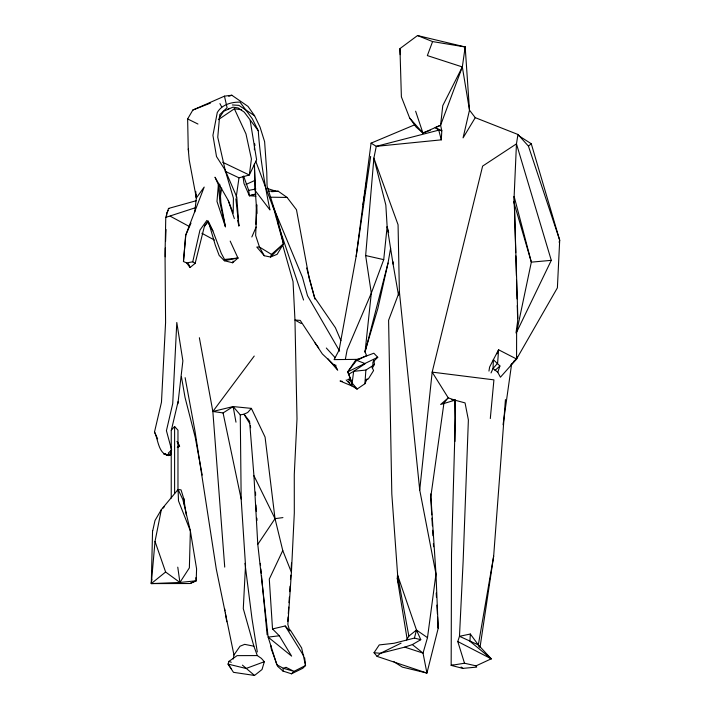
<?xml version="1.0" encoding="UTF-8"?>
<svg xmlns="http://www.w3.org/2000/svg" width="711" height="711" viewBox="0 0 711 711"><rect width="100%" height="100%" fill="white"/><g stroke="black" fill="none" stroke-linecap="round" stroke-linejoin="round"><path stroke-width="1.07" d="M255.871 224.321L256.36 204.928M353.856 386.233L357.126 389.068L351.838 382.705L348.719 374.235L353.651 371.329L365.872 370.067L372.884 365.614L372.893 362.103L377.754 357.278L373.835 353.216L355.802 359.988L347.759 371.826L351.287 381.069L351.785 385.851L357.126 389.068L364.912 383.727L367.089 378.83M454.933 441.478L455.04 399.538M518.87 135.801L531.259 143.72L559.699 240.211L557.388 287.839L516.568 359.011L498.607 349.785L493.381 359.677L493.052 368.467L497.78 372.28L500.437 377.203L516.568 359.011L516.621 332.215L531.33 262.146L514.133 196.449L516.462 143.853L517.955 134.477L475.25 117.662L469.491 110.143L462.328 66.932L465.181 46.962L417.535 35.55L399.955 48.606L401.386 96.847L409.66 118.044L416.051 126.976L422.921 133.019L430.182 130.353M194.796 212.02L196.343 197.978L189.242 160.153L188.255 149.097L187.633 118.941L192.85 110.036L224.454 96.154L231.813 95.221L248.006 106.401L254.6 115.769L260.03 127.091L264.616 141.676L266.767 172.24L267.078 186.131L277.725 219.815L283.458 243.837L277.157 254.298L270.509 257.018L264.27 255.738L259.479 247.073L255.64 235.457L256.973 204.91M196.236 200.715L168.489 208.456L165.77 217.379L165.041 254.582L165.583 322.536L161.468 402.213L154.518 431.959C158.224 439.496 158.269 454.107 168.756 455.591L170.844 453.289M254.396 149.799L254.529 143.453L254.956 145.506M152.563 530.513L151.301 583.589L189.988 583.518L196.192 580.78L196.591 568.853L190.37 530.93L182.878 499.593L178.088 489.461L161.335 509.645L154.998 520.514L152.723 530.779M165.299 248.041L165.263 256.778M165.565 241.491L166.036 229.502M166.561 216.411L166.694 213.14L168.178 210.429M183.616 500.748L183.714 498.544L181.038 489.879L178.088 489.461L178.488 500.846L190.37 530.93L189.366 567.867L179.919 582.469L151.301 583.589L155.025 541.409L161.335 509.645M224.729 567.111L212.847 411.473L233.137 406.576L251.383 408.381L265.07 437.078L275.024 518.657L282.765 550.536L269.291 579.083L272.517 628.942L285.191 625.973L289.786 630.95L287.848 624.445L291.421 572.319L294.31 513.004L294.274 474.628L297.002 418.903L294.967 320.021L293.039 281.583L282.756 245.259M359.633 359.339L334.108 359.606L339.094 350.141L356.149 256.413L371.071 143.151L376.279 146.342L441.3 139.845L441.807 130.708L440.58 125.252L442.775 105.637L462.328 66.932L427.347 55.591L432.59 41.585L465.181 46.962L469.491 110.143L463.074 137.872L475.25 117.662M464.514 663.23L457.777 641.544L459.475 636.301L470.335 634.025L469.927 641.251L491.248 658.821L476.05 665.86L464.514 663.23L451.165 665.38L451.521 553.549L455.324 417.775L454.933 400.186L448.241 397.84L432.172 372.129L482.618 166.107L516.462 143.853L551.292 260.35L516.621 332.215M287.822 621.405L288.097 617.006M288.31 613.7L288.728 607.096M289.004 602.688L289.359 597.187M289.706 591.685L290.052 586.184M290.47 579.572L290.755 575.172M291.172 568.569L291.519 563.059M407.119 639.109L397.289 578.443L397.511 575.137M364.912 383.727L365.872 370.067M479.969 647.685L493.656 556.206L505.441 399.555M224.454 96.154L227.102 107.717L219.779 114.569L217.753 137.25L225.191 170.16L233.404 198.093L233.208 213.238L228.231 200.422L214.989 177.199L218.384 184.638L216.988 201.435L225.405 226.782L220.854 202.484L219.726 184.158M208.216 220.899L204.261 226.889L195.152 263.381L190.041 267.505L186.62 262.919L183.456 261.532L185.66 235.217L204.19 187.064L196.343 197.978L195.729 191.357M366.734 355.722L365.054 352.069L371.302 293.172L365.65 255.551L373.879 158.1L376.279 146.342L438.758 130.149L441.807 130.708L435.283 127.571L440.58 125.252L462.328 66.932M171.342 430.262L178.088 401.599M183.456 261.532L185.82 234.977L190.992 223.147M304.646 657.746L305.552 665.514L302.788 668.26L291.537 673.806L282.996 671.077L283.254 668.26L276.819 664.723L268.145 637.118L257.782 544.377L253.934 475.721L249.561 421.232L243.989 414.22L240.265 414.86L233.137 406.576L223.076 412.931L212.847 411.473L199.364 337.716M490.306 418.539L493.923 379.861L432.172 372.129L419.721 490.021L435.976 573.999L438.216 628.231L426.938 673.077L402.337 667.122L393.921 661.754M345.359 359.304L347.11 349.856L371.302 293.172L383.727 259.639L387.14 226.587L385.833 205.044L373.879 158.1L398.062 224.738L399.386 291.741L419.721 490.021M406.63 639.944L408.852 636.123L397.653 575.306L391.814 493.985L388.597 320.252L399.386 291.741L398.48 295.047L393.076 264.092L393.307 261.95M151.807 579.189L151.301 583.589L165.61 572.008L155.025 541.409M177.901 403.795L182.878 360.868L176.799 322.483L172.729 403.546L166.427 430.688L171.627 449.983L169.76 455.484L163.654 453.662L169.76 455.484L171.538 453.218M397.653 575.306L416.486 630.035L420.77 639.704L414.433 638.078L394.081 643.268L379.239 644.921L374.048 652.716L377.097 656.404L426.938 673.077L423.027 653.107L427.489 637.66L435.976 573.999L430.724 493.905M503.059 424.805L511.689 363.579M515.999 332.961L517.697 320.937L517.253 305.517M236.221 197.08L238.994 177.839L249.321 175.004L256.609 159.806L250.174 120.435M356.149 256.413L370.653 156.42M209.15 222.899L212.865 230.871L221.29 253.365L224.56 259.479L224.374 260.724L232.639 262.768L237.954 258.031L230.177 241.1M220.081 198.493L221.69 188.024M362.983 204.804L364.316 196.138M364.645 193.97L365.143 190.726M365.472 188.557L365.81 186.389M366.138 184.229L366.467 182.06M488.955 371.08L489.612 367.036L493.381 359.677L499.913 365.969L497.78 372.28M479.072 646.85L478.334 644.921L493.656 556.206M365.09 351.198L377.861 308.485L388.028 263.043L390.623 248.148M233.217 659.053L233.963 654.991L216.286 569.067L195.01 431.23L185.118 377.665M186.62 262.919L192.743 261.808L199.969 230.062L206.892 220.428L212.865 230.871M232.639 262.768L233.057 261.097M414.433 638.078L416.486 630.035L427.489 637.66M365.054 352.069L388.028 263.043M510.525 365.258L516.568 359.011L517.119 356.869M464.621 49.086L465.181 46.962M559.122 242.264L559.699 240.211L528.451 146.155L517.955 134.477M264.332 661.719L262.021 669.522L254.52 675.45L233.484 672.33L228.044 664.092L229.004 661.337L237.101 655.631L257.302 655.578L261.399 658.377L264.332 661.719L246.068 668.473L228.044 664.092L231.608 669.184M283.458 243.837L271.478 254.378L270.509 257.018L283.458 243.837L273.957 209.505L255.764 161.246M497.007 353.811L498.607 349.785L497.602 363.259L493.052 368.467L491.043 372.92M251.836 236.976L256.156 227.022M372.315 368.174L374.413 364.343L373.773 360.148M219.068 118.222L223.636 111.298L232.915 107.165L238.167 107.948L244.255 112.134L258.262 130.708C260.084 157.3 264.536 183.82 269.958 209.949L255.249 190.646L254.334 164.641M257.782 544.377L275.024 518.657L282.934 517.599M233.963 654.991L240.016 646.228L244.682 644.353L253.88 646.192L257.302 655.578M212.847 411.473L254.236 356.042M348.719 374.235L347.759 371.826L356.451 360.628L366.547 355.589M258.262 130.708L252.325 118.781L240.025 102.135C231.448 101.949 221.779 104.633 217.264 112.542L212.927 135.312L216.508 156.553L225.191 170.16L236.781 197.009L238.86 225.929L237.803 220.526M251.383 408.381L247.695 412.496L243.989 414.22L249.73 423.507M177.972 490.972L177.972 430.182L174.604 426.52L171.235 430.182L171.235 498.118M204.466 225.654L208.047 221.876M162.73 508.409L164.259 506.863M291.537 673.806L293.972 671.353L305.552 665.514L301.642 647.961L290.221 629.946M171.627 449.983L168.347 453.049L169.76 455.484M377.097 656.404L380.403 653.311L401.075 643.162M494.98 370.502L499.913 365.969M528.451 146.155L531.259 143.72M372.884 365.614L374.413 364.343M408.852 636.123L416.486 630.035M514.009 360.984L516.568 359.011M218.366 119.652L234.372 108.792L241.402 109.716M227.609 109.45L229.404 108.33M374.048 652.716L380.403 653.311L404.746 647.126L412.362 644.601L420.77 639.704M177.403 447.441L179.581 446.312L177.163 441.593L179.581 446.312L177.315 447.45M377.754 357.278L347.759 371.826M365.383 380.278L368.369 378.919L373.586 370.547L371.862 366.823M246.033 184.442L254.973 180.39M190.459 583.331L196.192 580.78L195.863 577.688M415.1 124.638L371.071 143.151M409.66 118.044L422.921 133.019L440.58 125.252M192.85 110.036L210.474 103.086M228.764 96.341L231.813 95.221M165.77 217.379L195.045 207.852M236.159 258.591L237.954 258.031L224.56 259.479M243.002 176.417L243.98 183.474L249.392 195.712L255.667 193.943M457.777 641.544L491.248 658.821L478.334 644.921L459.475 636.301L463.154 560.89L468.38 419.925L465.056 402.906L454.933 400.186L440.633 404.47L448.241 397.84L443.948 403.066L430.742 497.22L431.746 514.835M243.624 176.035L248.69 190.37L249.392 195.712L255.889 194.307M237.954 258.031L224.374 260.724L219.157 255.4L215.273 245.073L208.527 221.956M248.69 190.37L255.871 189.002M271.611 191.686L278.277 191.241L287.093 197.445L296.478 209.736L309.187 278.401L314.511 297.331L335.388 327.7L340.898 340.596M279.299 635.776L268.145 637.118L291.626 656.129L279.299 635.776L272.517 628.942M165.61 572.008L179.919 582.469L196.192 580.78M453.289 665.247L451.165 665.38L462.808 668.384L476.699 667.105L476.05 665.86M551.292 260.35L531.33 262.146L513.653 201.524M270.198 197.187L287.093 197.445M268.34 191.046L278.277 191.241M232.355 104.944L238.887 105.361L254.6 115.769M249.392 195.712L255.969 196.2M342.213 381.283L340.036 380.998L351.358 385.726M451.707 399.724L454.933 400.186M336.09 365.285L334.046 364.947L322.341 353.954L300.238 320.394L294.967 320.021L301.197 323.505M365.65 255.551L383.727 259.639M168.489 208.456L169.165 208.625M267.247 188.459L275.708 191.143M404.746 647.126L423.027 653.107L412.362 644.601M163.654 453.662L168.756 455.591M417.535 35.55L432.59 41.585M229.004 661.337L231.279 662.297M347.67 379.407L351.287 381.069L348.932 378.874M225.058 171.218L238.994 177.839M222.659 162.25L249.321 175.004L251.418 158.98L245.97 133.881L234.372 108.792M187.633 118.941L197.96 124.034M170.169 216.171L189.393 226.542M201.888 233.288L214.384 240.034M271.478 254.378L259.479 247.073L256.795 247.055L264.27 255.738M192.743 261.808L195.152 263.381M435.283 127.571L438.758 130.149L441.3 139.845M254.52 675.45L242.424 665.14M461.128 666.998L462.808 668.384M348.141 381.283L349.768 382.696M486.342 654.52L491.248 658.821M282.996 671.077L277.583 666.278L271.202 648.752L270.944 645.544M336.392 367.143L334.046 364.947L337.378 369.213M355.802 359.988L365.241 363.659L353.651 371.329L351.785 385.851L346.159 379.95M326.331 348.026L335.201 357.722M318.715 347.937L314.902 342.702M327.869 358.7L337.716 370.289M470.335 634.025L478.334 644.921M303.89 656.191L285.191 625.973M339.636 351.145L307.516 295.74L302.442 277.228L272.509 205.275M219.921 103.602L221.743 107.041M276.232 216.882L277.725 219.815L278.49 225.307M253.934 475.721L275.024 518.657M154.509 432.066L157.629 438.891M188.459 263.665L190.041 267.505M282.765 550.536L291.421 572.319M303.561 300.033L279.219 227.573M228.231 200.422L234.354 218.641M415.624 111.209L422.921 133.019M437.62 626.098L438.216 628.231L437.594 617.219M314.955 299.118L306.69 268.003M253.88 646.192L243.286 608.616L245.517 565.449L241.171 499.042L240.265 414.86M388.659 232.577L387.14 226.587L393.076 264.092M397.289 578.443L398.533 583.838M225.405 226.782L219.957 202.679L218.384 184.638M244.966 563.352L252.005 618.712L257.302 651.978M223.076 412.931L241.171 499.042M188.255 149.097L188.708 151.265M202.182 475.064L195.258 437.398L185.047 397.485L181.438 376.821M233.137 406.576L235.981 422.174M224.632 608.705L224.987 610.882M225.343 613.06L226.765 621.778M186.344 514.933L183.714 498.544L184.087 504.037M177.768 567.156L179.919 582.469M235.856 198.813L238.86 225.929M250.405 425.534L250.61 427.72M260.324 563.37L260.537 565.574M260.848 568.871L261.266 573.262M261.479 575.466L267.123 634.807M256.333 511.565L255.924 505.006M256.849 518.186L257.018 520.39M256.911 213.487L255.249 190.646L254.431 163.681M196.147 194.743L196.343 197.978M431.933 518.141L432.377 525.847M432.626 530.246L432.946 535.756M433.381 543.462L433.568 546.759M436.207 593.001L436.456 597.409M436.901 605.114L437.407 613.922M399.955 48.606L400.213 54.667M517.848 318.386L514.133 196.449L515.742 252.636M255.516 492.065L255.622 495.3M515.839 255.942L516.408 275.77M516.533 280.178L517.066 298.904M174.604 426.52L174.604 493.452M286.062 667.362L283.254 668.26L293.972 671.353L286.062 667.362"/></g></svg>
